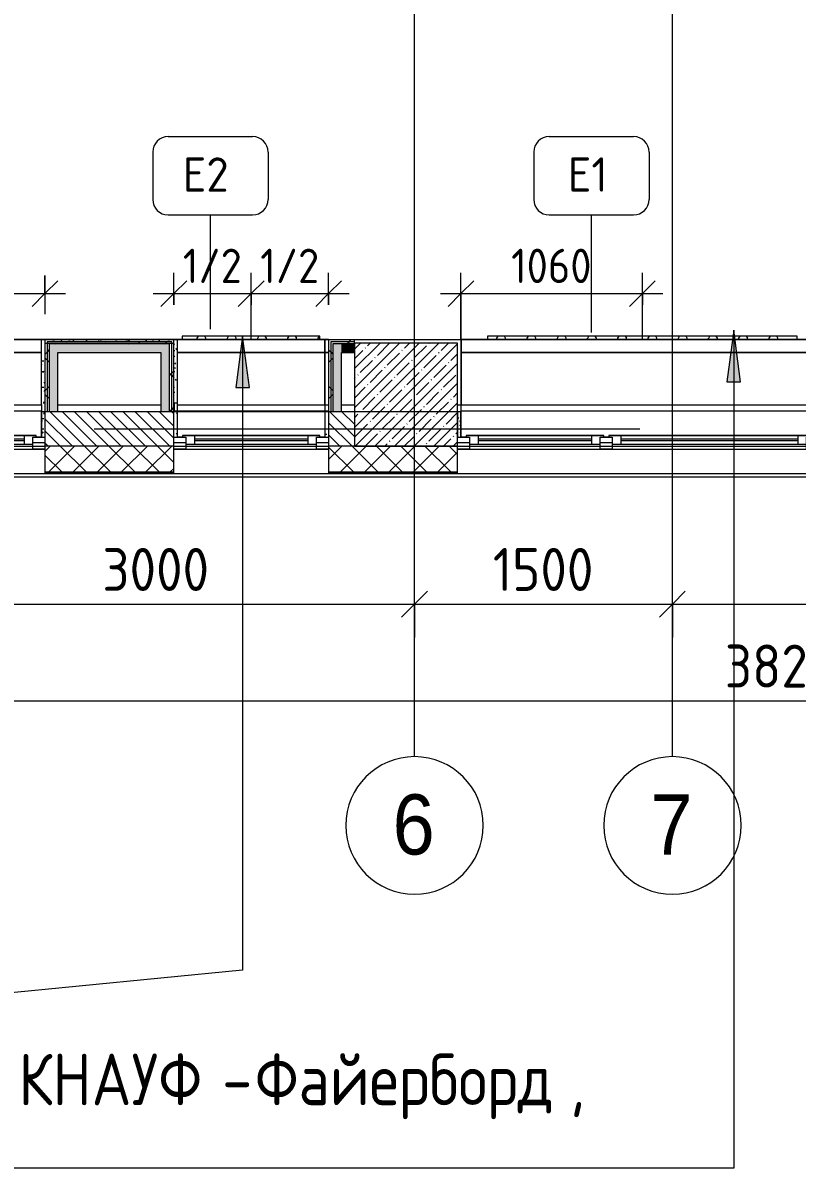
# Model space of a CAD drawing. Header units: millimetres. Extents: x -7229 to 193500, y -8553 to 29000.
# Drawn here: x 150505 to 155008, y -4300 to 2363 of the extents above; entities that cross this region are included whole.
import ezdxf

# ---------------------------------------------------------------- set-up
doc = ezdxf.new("R2010")
doc.units = ezdxf.units.MM
doc.linetypes.add('ADSK_Штрих_ш2 п1', pattern=[300, 200, -100])
doc.linetypes.add('Осевая', pattern=[15875, 3175, -2381.25, 7937.5, -2381.25])
for name, color, linetype, lineweight in [('A-ANNO-DIMS', 7, 'Continuous', 9), ('A-ANNO-DIMS-100', 7, 'Continuous', 9), ('A-DETL-3', 7, 'ADSK_Штрих_ш2 п1', 9), ('A-GLAZ-2', 7, 'Continuous', 9), ('A-WALL-1', 7, 'Continuous', 9), ('A-WALL-4', 7, 'Continuous', 13), ('G-ANNO-TEXT', 7, 'Continuous', 9), ('I-WALL-5', 7, 'Continuous', 9), ('S-COLS-2', 7, 'Continuous', 9), ('Знаки', 7, 'Continuous', 9), ('Марки для знаков', 7, 'Continuous', 9), ('Оси', 7, 'Continuous', 9), ('Оси-1', 7, 'Continuous', 20), ('Оси-2', 7, 'Осевая', 9)]:
    doc.layers.add(name, color=color, linetype=linetype, lineweight=lineweight)
for name, color, linetype, lineweight, true_color in [('I-WALL-4', 7, 'Continuous', 9, 0xe7e7e7), ('I-WALL-7', 9, 'Continuous', 9, 0x808080), ('Знаки-1', 7, 'Continuous', 9, 0x787878)]:
    doc.layers.add(name, color=color, linetype=linetype, lineweight=lineweight, true_color=true_color)
doc.styles.add('Arial_1', font='arial.ttf', dxfattribs={"width": 0.9, "height": 350})
doc.styles.add('GOST Common_1', font='GOST_Common.ttf', dxfattribs={"width": 0.9, "height": 300})
doc.styles.add('GOST Common_2', font='GOST_Common.ttf', dxfattribs={"height": 200})
doc.styles.add('ISOCPEUR_1', font='isocpeur.ttf', dxfattribs={"width": 0.9, "height": 250})
doc.styles.add('ISOCPEUR_2', font='isocpeur.ttf', dxfattribs={"width": 0.9, "height": 200})
doc.dimstyles.new('ISO-2_0_0_9К_Средний_округл2_1', dxfattribs={"dimscale": 304.8, "dimtxt": 199.196235, "dimasz": 0.492126, "dimexe": 0.393701, "dimexo": 0, "dimgap": 0, "dimtad": 1, "dimdec": 0, "dimrnd": 10, "dimzin": 0, "dimdsep": 46, "dimtxsty": 'ISOCPEUR_2', "dimblk1": 'OBLIQUE', "dimblk2": 'OBLIQUE', "dimsah": 1, "dimcen": 0.09, "dimdle": 0.393701, "dimazin": 0, "dimtfac": 1, "dimtdec": 4, "dimtix": 1, "dimtmove": 0, "dimatfit": 3, "dimfxl": 1, "dimtvp": 1, "dimtolj": 1, "dimtzin": 0, "dimarcsym": 2})
doc.dimstyles.new('ISO-2_5_0_9К_БОЛЬШОЙ', dxfattribs={"dimscale": 304.8, "dimtxt": 248.995294, "dimasz": 0.492126, "dimexe": 0.393701, "dimexo": 0.984252, "dimgap": 0, "dimtad": 1, "dimdec": 0, "dimrnd": 10, "dimzin": 0, "dimdsep": 46, "dimtxsty": 'ISOCPEUR_1', "dimblk1": 'OBLIQUE', "dimblk2": 'OBLIQUE', "dimsah": 1, "dimcen": 0.09, "dimdle": 0.393701, "dimazin": 0, "dimtfac": 1, "dimtdec": 4, "dimtix": 1, "dimtmove": 0, "dimatfit": 3, "dimfxl": 1, "dimtvp": 1, "dimtolj": 1, "dimtzin": 0, "dimarcsym": 2})
pattern_1 = [(45, (135772.9, 0), (-106.066, 106.066), []), (135, (135772.9, 0), (-106.066, -106.066), [])]
pattern_2 = [(0, (135772.895, 0), (121.92, 30.48), [10.058, -81.382, 10.058, -81.382, -487.68]), (0, (135772.895, 0), (121.92, 30.48), [-182.88, 10.058, -172.822, 10.058, -81.382, -213.36]), (0, (135772.895, 0), (121.92, 30.48), [-457.2, 10.058, -50.902, 10.058, -142.342]), (120, (135818.615, 15.24), (-87.356454, 90.345817), [10.058, -81.382, 10.058, -81.382, -487.68]), (120, (135818.615, 15.24), (-87.356454, 90.345817), [-182.88, 10.058, -172.822, 10.058, -81.382, -213.36]), (120, (135818.615, 15.24), (-87.356454, 90.345817), [-457.2, 10.058, -50.902, 10.058, -142.342]), (240, (135833.855, 76.2), (-34.563546, -120.825817), [10.058, -81.382, 10.058, -81.382, -487.68]), (240, (135833.855, 76.2), (-34.563546, -120.825817), [-182.88, 10.058, -172.822, 10.058, -81.382, -213.36]), (240, (135833.855, 76.2), (-34.563546, -120.825817), [-457.2, 10.058, -50.902, 10.058, -142.342])]

# ---------------------------------------------------------------- blocks, each defined once
blk = doc.blocks.new('120_Окно_СКБ_2Ст - 120_Окно_СКБ_2Ст 2100х2500 _мал створка справа_-V137-План зашивки приборов отопления в осях 1-12')
at = {"layer": 'A-GLAZ-2'}
for p, q in [((-1050, -127), (-1050, -57)), ((-1050, -57), (-980, -57)), ((1050, -57), (-1050, -57)), ((-980, -57), (-980, -127)), ((150, -127), (150, -57)), ((150, -57), (220, -57)), ((220, -57), (220, -127)), ((980, -127), (980, -57)), ((980, -57), (1050, -57)), ((1050, -57), (1050, -127)), ((-980, -127), (-1050, -127)), ((-1030, -127), (-1000, -127)), ((-980, -127), (-1000, -127)), ((-1000, -127), (-1000, -137)), ((150, -87), (-980, -87)), ((-980, -87), (-980, -127)), ((-930, -137), (-930, -87)), ((-930, -107), (100, -107)), ((100, -117), (-930, -117)), ((100, -137), (100, -87)), ((150, -127), (150, -87)), ((220, -127), (150, -127)), ((170, -127), (150, -127)), ((170, -127), (200, -127)), ((170, -137), (170, -127)), ((220, -127), (200, -127)), ((200, -127), (200, -137)), ((980, -87), (220, -87)), ((220, -87), (220, -127)), ((270, -137), (270, -87)), ((270, -107), (930, -107)), ((930, -117), (270, -117)), ((930, -137), (930, -87)), ((980, -127), (980, -87)), ((1050, -127), (980, -127)), ((1000, -127), (980, -127)), ((1000, -127), (1030, -127)), ((1000, -137), (1000, -127)), ((-1000, -137), (170, -137)), ((170, -137), (-1000, -137)), ((200, -137), (1000, -137)), ((1000, -137), (200, -137))]:
    blk.add_line(p, q, dxfattribs=at)
blk = doc.blocks.new('120_Окно_СКБ_1Ст - 120_Окно_СКБ_1Ст 900х2500_h_-V147-План зашивки приборов отопления в осях 1-12')
at = {"layer": 'A-GLAZ-2'}
for p, q in [((-450, -127), (-450, -57)), ((-450, -57), (-380, -57)), ((450, -57), (-450, -57)), ((-380, -57), (-380, -127)), ((380, -127), (380, -57)), ((380, -57), (450, -57)), ((450, -57), (450, -127)), ((-380, -127), (-450, -127)), ((-430, -127), (-400, -127)), ((-380, -127), (-400, -127)), ((-400, -127), (-400, -137)), ((380, -87), (-380, -87)), ((-380, -87), (-380, -127)), ((-330, -137), (-330, -87)), ((-330, -107), (330, -107)), ((330, -117), (-330, -117)), ((330, -137), (330, -87)), ((380, -127), (380, -87)), ((450, -127), (380, -127)), ((400, -127), (380, -127)), ((400, -127), (430, -127)), ((400, -137), (400, -127)), ((-400, -137), (400, -137)), ((400, -137), (-400, -137))]:
    blk.add_line(p, q, dxfattribs=at)
blk = doc.blocks.new('120_Окно_СКБ_2Ст - 120_Окно_СКБ_2Ст 2100х2500 _мал створка справа_-22445857-План зашивки приборов отопления в осях 1-12')
at = {"layer": 'A-GLAZ-2'}
for p, q in [((-1050, -127), (-1050, -57)), ((-1050, -57), (-980, -57)), ((1050, -57), (-1050, -57)), ((-980, -57), (-980, -127)), ((150, -127), (150, -57)), ((150, -57), (220, -57)), ((220, -57), (220, -127)), ((980, -127), (980, -57)), ((980, -57), (1050, -57)), ((1050, -57), (1050, -127)), ((-980, -127), (-1050, -127)), ((-1030, -127), (-1000, -127)), ((-980, -127), (-1000, -127)), ((-1000, -127), (-1000, -137)), ((150, -87), (-980, -87)), ((-980, -87), (-980, -127)), ((-930, -137), (-930, -87)), ((-930, -107), (100, -107)), ((100, -117), (-930, -117)), ((100, -137), (100, -87)), ((150, -127), (150, -87)), ((220, -127), (150, -127)), ((170, -127), (150, -127)), ((170, -127), (200, -127)), ((170, -137), (170, -127)), ((220, -127), (200, -127)), ((200, -127), (200, -137)), ((980, -87), (220, -87)), ((220, -87), (220, -127)), ((270, -137), (270, -87)), ((270, -107), (930, -107)), ((930, -117), (270, -117)), ((930, -137), (930, -87)), ((980, -127), (980, -87)), ((1050, -127), (980, -127)), ((1000, -127), (980, -127)), ((1000, -127), (1030, -127)), ((1000, -137), (1000, -127)), ((-1000, -137), (170, -137)), ((170, -137), (-1000, -137)), ((200, -137), (1000, -137)), ((1000, -137), (200, -137))]:
    blk.add_line(p, q, dxfattribs=at)
blk = doc.blocks.new('Съемный металлический экран с перфорацией - E1-V211-План зашивки приборов отопления в осях 1-12')
at = {"layer": 'Знаки-1'}
h = blk.add_hatch(dxfattribs=at)
h.set_pattern_fill('FP_210', color=256, style=0, pattern_type=2)
h.set_pattern_definition([(0, (-17416.406, -520), (0, 50.8), [13.612, -74.376]), (60, (-17391.006, -513.194), (-43.99409, 25.4), [13.612, -74.376]), (120, (-17384.2, -487.794), (-43.99409, -25.4), [13.612, -74.376]), (30, (-17402.79, -520), (9e-05, 101.59984), [13.612, -87.988]), (30, (-17428.19, -476.01), (9e-05, 101.59984), [13.612, -87.988]), (150, (-17416.41, -520), (-87.9881, -50.79984), [13.612, -87.988]), (150, (-17391.01, -476.01), (-87.9881, -50.79984), [13.612, -87.988]), (90, (-17384.2, -501.41), (-87.988, 50.8), [13.612, -87.988]), (90, (-17435, -501.41), (-87.988, 50.8), [13.612, -87.988])])
h.paths.add_polyline_path([(985.9, 0), (1800, 0), (1800, 20), (0, 20), (0, 0), (313.3, 0)])
at = {"layer": 'Знаки'}
for p, q in [((1800, 20), (0, 20)), ((0, 20), (0, 0)), ((1800, 0), (1800, 20))]:
    blk.add_line(p, q, dxfattribs=at)
blk = doc.blocks.new('Съемный металлический экран с перфорацией - E2-V212-План зашивки приборов отопления в осях 1-12')
at = {"layer": 'Знаки-1'}
h = blk.add_hatch(dxfattribs=at)
h.set_pattern_fill('FP_211', color=256, style=0, pattern_type=2)
h.set_pattern_definition([(0, (-15640.23, -520), (0, 50.8), [13.612, -74.376]), (60, (-15614.83, -513.194), (-43.99409, 25.4), [13.612, -74.376]), (120, (-15608.024, -487.794), (-43.99409, -25.4), [13.612, -74.376]), (30, (-15626.62, -520), (9e-05, 101.59984), [13.612, -87.988]), (30, (-15652.02, -476.01), (9e-05, 101.59984), [13.612, -87.988]), (150, (-15640.23, -520), (-87.9881, -50.79984), [13.612, -87.988]), (150, (-15614.83, -476.01), (-87.9881, -50.79984), [13.612, -87.988]), (90, (-15608.02, -501.41), (-87.988, 50.8), [13.612, -87.988]), (90, (-15658.82, -501.41), (-87.988, 50.8), [13.612, -87.988])])
h.paths.add_polyline_path([(576.1, 0), (800, 0), (800, 20), (0, 20), (0, 0), (407.9, 0)])
at = {"layer": 'Знаки'}
for p, q in [((800, 20), (0, 20)), ((0, 20), (0, 0)), ((800, 0), (800, 20))]:
    blk.add_line(p, q, dxfattribs=at)
blk = doc.blocks.new('Зашивка приборов отопления19 - Зашивка приборов отопления-33282289-План зашивки приборов отопления в осях 1-12')
at = {"layer": 'A-WALL-1'}
for p, q in [((12120, 520), (10058.6, 520)), ((10058.6, 520), (10058.6, 445)), ((10058.6, 445), (12120, 445)), ((12120, 445), (10060.9, 445)), ((10060.9, 445), (10060.9, 105)), ((10060.9, 105), (12120, 105))]:
    blk.add_line(p, q, dxfattribs=at)
blk = doc.blocks.new('Зашивка приборов отопления20 - Зашивка приборов отопления-33282357-План зашивки приборов отопления в осях 1-12')
at = {"layer": 'A-WALL-1'}
for p, q in [((10960, 520), (10080, 520)), ((10960, 445), (10080, 445)), ((10080, 445), (10960, 445)), ((10060.9, 150), (10060.9, 105)), ((10060.9, 105), (10960, 105))]:
    blk.add_line(p, q, dxfattribs=at)
blk = doc.blocks.new('Зашивка приборов отопления21 - Зашивка приборов отопления-33282451-План зашивки приборов отопления в осях 1-12')
at = {"layer": 'A-WALL-1'}
for p, q in [((13270.9, 520), (10060, 520)), ((10060, 520), (10060, 445)), ((13270.9, 445), (13270.9, 520)), ((10060, 445), (13270.9, 445)), ((13270.9, 445), (10060.9, 445)), ((10060.9, 445), (10060.9, 105)), ((13270.9, 105), (13270.9, 445)), ((10060.9, 105), (13270.9, 105))]:
    blk.add_line(p, q, dxfattribs=at)
blk = doc.blocks.new('Ось сетки - D8-29747960-План зашивки приборов отопления в осях 1-12')
at = {"layer": 'Оси-1'}
for start, end in [(360, 180), (180, 360)]:
    blk.add_arc((0, 0), 4, start, end, dxfattribs=at)
blk = doc.blocks.new('DIMBLOCK6-План зашивки приборов отопления в осях 1-12')
at = {"layer": 'A-ANNO-DIMS-100'}
for p, q in [((149782.9, -1212.8), (149782.9, -898.9)), ((152782.9, -1212.8), (152782.9, -898.9)), ((149782.9, -1018.9), (152782.9, -1018.9)), ((149782.9, -1018.9), (149782.9, -1212.8)), ((152782.9, -1018.9), (152782.9, -1212.8))]:
    blk.add_line(p, q, dxfattribs=at)
at = {"layer": 'A-ANNO-DIMS-100', "lineweight": 20}
for p, q in [((149782.9, -1018.9), (149857.9, -943.9)), ((152782.9, -1018.9), (152857.9, -943.9)), ((149782.9, -1018.9), (149707.9, -1093.9)), ((152782.9, -1018.9), (152707.9, -1093.9))]:
    blk.add_line(p, q, dxfattribs=at)
at = {"layer": 'A-ANNO-DIMS-100', "color": 0, "insert": (150966.9, -692.3), "char_height": 250, "width": 758.478, "attachment_point": 1, "line_spacing_factor": 1.149209, "style": 'ISOCPEUR_1'}
blk.add_mtext('3000', dxfattribs=at)
blk = doc.blocks.new('_Oblique')
at = {"color": 0, "linetype": 'ByBlock', "lineweight": -2}
blk.add_line((-0.5, -0.5), (0.5, 0.5), dxfattribs=at)
blk = doc.blocks.new('DIMBLOCK7-План зашивки приборов отопления в осях 1-12')
at = {"layer": 'A-ANNO-DIMS-100'}
for p, q in [((152782.9, -1212.8), (152782.9, -898.9)), ((154282.9, -1212.8), (154282.9, -898.9)), ((152782.9, -1018.9), (154282.9, -1018.9)), ((152782.9, -1018.9), (152782.9, -1212.8)), ((154282.9, -1018.9), (154282.9, -1212.8))]:
    blk.add_line(p, q, dxfattribs=at)
at = {"layer": 'A-ANNO-DIMS-100', "lineweight": 20}
for p, q in [((152782.9, -1018.9), (152857.9, -943.9)), ((154282.9, -1018.9), (154357.9, -943.9)), ((152782.9, -1018.9), (152707.9, -1093.9)), ((154282.9, -1018.9), (154207.9, -1093.9))]:
    blk.add_line(p, q, dxfattribs=at)
at = {"layer": 'A-ANNO-DIMS-100', "color": 0, "insert": (153238.4, -692.3), "char_height": 250, "width": 706.764, "attachment_point": 1, "line_spacing_factor": 1.149209, "style": 'ISOCPEUR_1'}
blk.add_mtext('1500', dxfattribs=at)
blk = doc.blocks.new('DIMBLOCK8-План зашивки приборов отопления в осях 1-12')
at = {"layer": 'A-ANNO-DIMS-100'}
for p, q in [((154282.9, -1212.8), (154282.9, -898.9)), ((157982.9, -1212.8), (157982.9, -898.9)), ((154282.9, -1018.9), (157982.9, -1018.9)), ((154282.9, -1018.9), (154282.9, -1212.8)), ((157982.9, -1018.9), (157982.9, -1212.8))]:
    blk.add_line(p, q, dxfattribs=at)
at = {"layer": 'A-ANNO-DIMS-100', "lineweight": 20}
for p, q in [((154282.9, -1018.9), (154357.9, -943.9)), ((157982.9, -1018.9), (158057.9, -943.9)), ((154282.9, -1018.9), (154207.9, -1093.9)), ((157982.9, -1018.9), (157907.9, -1093.9))]:
    blk.add_line(p, q, dxfattribs=at)
at = {"layer": 'A-ANNO-DIMS-100', "color": 0, "insert": (155816.9, -692.3), "char_height": 250, "width": 758.478, "attachment_point": 1, "line_spacing_factor": 1.149209, "style": 'ISOCPEUR_1'}
blk.add_mtext('3700', dxfattribs=at)
blk = doc.blocks.new('DIMBLOCK26-План зашивки приборов отопления в осях 1-12')
at = {"layer": 'A-ANNO-DIMS-100'}
for p, q in [((135882.9, -1775), (135882.9, -1461)), ((174082.9, -1775), (174082.9, -1461)), ((135762.9, -1581), (174202.9, -1581)), ((135882.9, -1581), (135882.9, -1775)), ((174082.9, -1581), (174082.9, -1775))]:
    blk.add_line(p, q, dxfattribs=at)
at = {"layer": 'A-ANNO-DIMS-100', "lineweight": 20}
for p, q in [((135882.9, -1581), (135957.9, -1506)), ((174082.9, -1581), (174157.9, -1506)), ((135882.9, -1581), (135807.9, -1656)), ((174082.9, -1581), (174007.9, -1656))]:
    blk.add_line(p, q, dxfattribs=at)
at = {"layer": 'A-ANNO-DIMS-100', "color": 0, "insert": (154587.9, -1254.4), "char_height": 250, "width": 948.097, "attachment_point": 1, "line_spacing_factor": 1.149209, "style": 'ISOCPEUR_1'}
blk.add_mtext('38200', dxfattribs=at)
blk = doc.blocks.new('Марка_Знаки - В прямоуг_Наименование краткое-30718135-План зашивки приборов отопления в осях 1-12')
at = {"layer": 'Марки для знаков'}
for p, q in [((-2.455, 2.278), (2.455, 2.278)), ((-3.355, 1.378), (-3.355, -1.384)), ((3.355, 1.378), (3.355, -1.378)), ((-2.461, -2.278), (2.455, -2.278))]:
    blk.add_line(p, q, dxfattribs=at)
for centre, radius, start, end in [((-2.455, 1.378), 0.9, 90, 180), ((2.455, 1.378), 0.9, 0, 90), ((-2.461, -1.384), 0.893, 180, 270), ((2.455, -1.378), 0.9, 270, 0)]:
    blk.add_arc(centre, radius, start, end, dxfattribs=at)
blk = doc.blocks.new('DIMBLOCK47-План зашивки приборов отопления в осях 1-12')
at = {"layer": 'A-ANNO-DIMS-100'}
for p, q in [((149582.9, 722), (149582.9, 907.7)), ((150632.9, 893.8), (150632.9, 667.7)), ((150632.9, 787.7), (150632.9, 893.8)), ((149582.9, 787.7), (150752.9, 787.7)), ((149582.9, 787.7), (149582.9, 722))]:
    blk.add_line(p, q, dxfattribs=at)
at = {"layer": 'A-ANNO-DIMS-100', "lineweight": 20}
for p, q in [((149582.9, 787.7), (149657.9, 862.7)), ((150632.9, 787.7), (150707.9, 862.7)), ((149582.9, 787.7), (149507.9, 712.7)), ((150632.9, 787.7), (150557.9, 712.7))]:
    blk.add_line(p, q, dxfattribs=at)
at = {"layer": 'A-ANNO-DIMS-100', "color": 0, "insert": (149935.5, 1049), "char_height": 200, "width": 413.715, "attachment_point": 1, "line_spacing_factor": 1.149209, "style": 'ISOCPEUR_2'}
blk.add_mtext('1/2', dxfattribs=at)
blk = doc.blocks.new('DIMBLOCK48-План зашивки приборов отопления в осях 1-12')
at = {"layer": 'A-ANNO-DIMS-100'}
for p, q in [((151382.9, 722), (151382.9, 907.7)), ((151832.9, 722), (151832.9, 907.7)), ((151262.9, 787.7), (151832.9, 787.7)), ((151382.9, 787.7), (151382.9, 722)), ((151832.9, 787.7), (151832.9, 722))]:
    blk.add_line(p, q, dxfattribs=at)
at = {"layer": 'A-ANNO-DIMS-100', "lineweight": 20}
for p, q in [((151382.9, 787.7), (151457.9, 862.7)), ((151832.9, 787.7), (151907.9, 862.7)), ((151382.9, 787.7), (151307.9, 712.7)), ((151832.9, 787.7), (151757.9, 712.7))]:
    blk.add_line(p, q, dxfattribs=at)
at = {"layer": 'A-ANNO-DIMS-100', "color": 0, "insert": (151435.5, 1049), "char_height": 200, "width": 413.715, "attachment_point": 1, "line_spacing_factor": 1.149209, "style": 'ISOCPEUR_2'}
blk.add_mtext('1/2', dxfattribs=at)
blk = doc.blocks.new('DIMBLOCK49-План зашивки приборов отопления в осях 1-12')
at = {"layer": 'A-ANNO-DIMS-100'}
for p, q in [((151832.9, 722), (151832.9, 907.7)), ((152282.9, 722), (152282.9, 907.7)), ((151832.9, 787.7), (152402.9, 787.7)), ((151832.9, 787.7), (151832.9, 722)), ((152282.9, 787.7), (152282.9, 722))]:
    blk.add_line(p, q, dxfattribs=at)
at = {"layer": 'A-ANNO-DIMS-100', "lineweight": 20}
for p, q in [((151832.9, 787.7), (151907.9, 862.7)), ((152282.9, 787.7), (152357.9, 862.7)), ((151832.9, 787.7), (151757.9, 712.7)), ((152282.9, 787.7), (152207.9, 712.7))]:
    blk.add_line(p, q, dxfattribs=at)
at = {"layer": 'A-ANNO-DIMS-100', "color": 0, "insert": (151885.5, 1049), "char_height": 200, "width": 413.715, "attachment_point": 1, "line_spacing_factor": 1.149209, "style": 'ISOCPEUR_2'}
blk.add_mtext('1/2', dxfattribs=at)
blk = doc.blocks.new('DIMBLOCK50-План зашивки приборов отопления в осях 1-12')
at = {"layer": 'A-ANNO-DIMS-100'}
for p, q in [((153052.9, 520), (153052.9, 907.7)), ((154107.9, 722), (154107.9, 907.7)), ((152932.9, 787.7), (154227.9, 787.7)), ((153052.9, 787.7), (153052.9, 520)), ((154107.9, 787.7), (154107.9, 722))]:
    blk.add_line(p, q, dxfattribs=at)
at = {"layer": 'A-ANNO-DIMS-100', "lineweight": 20}
for p, q in [((153052.9, 787.7), (153127.9, 862.7)), ((154107.9, 787.7), (154182.9, 862.7)), ((153052.9, 787.7), (152977.9, 712.7)), ((154107.9, 787.7), (154032.9, 712.7))]:
    blk.add_line(p, q, dxfattribs=at)
at = {"layer": 'A-ANNO-DIMS-100', "color": 0, "insert": (153344.8, 1049), "char_height": 200, "width": 565.411, "attachment_point": 1, "line_spacing_factor": 1.149209, "style": 'ISOCPEUR_2'}
blk.add_mtext('1060', dxfattribs=at)

msp = doc.modelspace()

# ---------------------------------------------------------------- hatches: boundary and pattern name
at = {"layer": 'A-WALL-1'}
h = msp.add_hatch(dxfattribs=at)
h.set_pattern_fill('FP_144', color=256, style=0, pattern_type=2)
h.set_pattern_definition([(135, (135772.895, 0), (-35.35534, -35.35534), [])])
h.paths.add_polyline_path([(157382.9, -100), (157682.9, -100), (157682.9, 100), (157382.9, 100), (157382.9, -80)])
h.paths.add_polyline_path([(143432.9, -100), (143432.1, 100), (142602.9, 100), (142602.9, -100)])
h.paths.add_polyline_path([(144932.6, -100), (145682.9, -100), (145682.9, 100), (144932.6, 100), (144932.6, -80)])
h.paths.add_polyline_path([(147782.9, -100), (147932.9, -100), (147932.9, 100), (147782.9, 100), (147782.9, -80)])
h.paths.add_polyline_path([(164082.6, -100), (164082.6, 100), (163082.9, 100), (163082.9, -100), (163610.2, -100)])
h.paths.add_polyline_path([(150632.9, -100), (151382.9, -100), (151382.9, 100), (150632.9, 100), (150632.9, -80)])
h.paths.add_polyline_path([(152282.9, -100), (152432.9, -100), (152432.9, 100), (152282.9, 100), (152282.9, -80)])
h.paths.add_polyline_path([(155132.9, -100), (156482.9, -100), (156482.9, 100), (155132.9, 100), (155132.9, -80)])
h.paths.add_polyline_path([(158407.9, -100), (158407.9, 100), (158282.9, 100), (158282.9, -100)])
h.paths.add_polyline_path([(161207.9, -100), (161332.9, -100), (161332.9, 100), (161207.9, 100), (161207.9, -80)])
h.paths.add_polyline_path([(161932.9, -100), (162182.9, -100), (162182.9, 100), (161932.9, 100), (161932.9, -80)])
h = msp.add_hatch(dxfattribs=at)
h.set_pattern_fill('FP_119', color=256, style=0, pattern_type=2)
h.set_pattern_definition([(45, (135772.9, 0), (-70.71068, 70.71068), []), (135, (135772.9, 0), (-70.71068, -70.71068), [])])
h.paths.add_polyline_path([(174055.5, -250), (174055.5, -100), (173762.9, -100), (173762.9, -250)])
h.paths.add_polyline_path([(163610.2, -250), (164082.6, -250), (164082.6, -100), (163082.9, -100), (163082.9, -250)])
h.paths.add_polyline_path([(168782.9, -250), (169642.9, -250), (169642.9, -100), (168782.9, -100), (168782.9, -197.6)])
h.paths.add_polyline_path([(171742.9, -250), (172862.9, -250), (172862.9, -100), (171742.9, -100), (171742.9, -190.3)])
h.paths.add_polyline_path([(152848.6, -250), (153032.9, -250), (153032.9, -100), (152282.9, -100), (152282.9, -250)])
h.paths.add_polyline_path([(164982.6, -250), (165982.9, -250), (165982.9, -100), (164982.6, -100), (164982.6, -207.1)])
h.paths.add_polyline_path([(161207.9, -250), (162182.9, -250), (162182.9, -100), (161207.9, -100), (161207.9, -216.5)])
h.paths.add_polyline_path([(158407.9, -250), (158407.9, -100), (157382.9, -100), (157382.9, -250), (158229.4, -250)])
h.paths.add_polyline_path([(144932.6, -250), (145682.9, -250), (145682.9, -100), (144932.6, -100), (144932.6, -118)])
h.paths.add_polyline_path([(147782.9, -250), (148532.9, -250), (148532.9, -100), (147782.9, -100), (147782.9, -249.9)])
h.paths.add_polyline_path([(156482.9, -250), (156482.9, -100), (155132.9, -100), (155132.9, -250), (155539, -250)])
h.paths.add_polyline_path([(150632.9, -250), (151382.9, -250), (151382.9, -100), (150632.9, -100), (150632.9, -242.8)])
h.paths.add_polyline_path([(138907.9, -250), (139502.9, -250), (139502.9, -100), (135512.9, -100), (135512.9, -250), (138790, -250)])
h.paths.add_polyline_path([(143432.9, -250), (144032.6, -250), (144032.6, -100), (142602.9, -100), (142602.9, -250)])
at = {"layer": 'G-ANNO-TEXT'}
for points in [[(151782.6, 540.7), (151743.1, 240.7), (151822.1, 240.7)], [(154639.1, 574.5), (154599.6, 274.5), (154678.6, 274.5)]]:
    msp.add_hatch(color=256, dxfattribs=at).paths.add_polyline_path(points)
at = {"layer": 'I-WALL-4'}
for points in [[(150657.9, 100), (150707.9, 100), (150707.9, 495), (150657.9, 495), (150657.9, 120)], [(150707.9, 445), (151357.9, 445), (151357.9, 495), (150707.9, 495)], [(152310.2, 100), (152357.9, 100), (152357.9, 495), (152307.9, 495), (152307.9, 100)], [(152432.9, 445), (152432.9, 495), (152357.9, 495), (152357.9, 445)], [(151357.9, 100), (151357.9, 445), (151307.9, 445), (151307.9, 100)]]:
    msp.add_hatch(color=256, dxfattribs=at).paths.add_polyline_path(points)
at = {"layer": 'I-WALL-5'}
h = msp.add_hatch(dxfattribs=at)
h.set_pattern_fill('FP_204', color=256, style=0, pattern_type=2)
h.set_pattern_definition(pattern_1)
h.paths.add_polyline_path([(150632.9, 100), (150645.4, 100), (150645.2, 500), (150632.9, 500), (150632.9, 120)])
h = msp.add_hatch(dxfattribs=at)
h.set_pattern_fill('FP_204', color=256, style=0, pattern_type=2)
h.set_pattern_definition(pattern_1)
h.paths.add_polyline_path([(150645.4, 100), (150657.9, 100), (150657.9, 500), (150645.4, 500), (150645.4, 120)])
h = msp.add_hatch(dxfattribs=at)
h.set_pattern_fill('FP_204', color=256, style=0, pattern_type=2)
h.set_pattern_definition(pattern_1)
h.paths.add_polyline_path([(151370.4, 495), (151370.4, 500), (150657.9, 500), (150657.9, 495), (151357.9, 495)])
h = msp.add_hatch(dxfattribs=at)
h.set_pattern_fill('FP_204', color=256, style=0, pattern_type=2)
h.set_pattern_definition(pattern_1)
h.paths.add_polyline_path([(151370.4, 100), (151370.4, 495), (151357.9, 495), (151357.9, 100)])
h = msp.add_hatch(dxfattribs=at)
h.set_pattern_fill('FP_204', color=256, style=0, pattern_type=2)
h.set_pattern_definition(pattern_1)
h.paths.add_polyline_path([(151382.9, 100), (151382.9, 500), (151370.4, 500), (151370.4, 100)])
h = msp.add_hatch(dxfattribs=at)
h.set_pattern_fill('FP_204', color=256, style=0, pattern_type=2)
h.set_pattern_definition(pattern_1)
h.paths.add_polyline_path([(152293.8, 100), (152295.4, 100), (152295.4, 520), (152282.9, 520), (152282.9, 100)])
h = msp.add_hatch(dxfattribs=at)
h.set_pattern_fill('FP_204', color=256, style=0, pattern_type=2)
h.set_pattern_definition(pattern_1)
h.paths.add_polyline_path([(152307.9, 507.5), (152432.9, 507.5), (152432.9, 520), (152295.4, 520), (152295.4, 507.5)])
h = msp.add_hatch(dxfattribs=at)
h.set_pattern_fill('FP_204', color=256, style=0, pattern_type=2)
h.set_pattern_definition(pattern_1)
h.paths.add_polyline_path([(152295.4, 100), (152307.9, 100), (152307.9, 507.5), (152295.4, 507.5), (152295.4, 120)])
h = msp.add_hatch(dxfattribs=at)
h.set_pattern_fill('FP_204', color=256, style=0, pattern_type=2)
h.set_pattern_definition(pattern_1)
h.paths.add_polyline_path([(152344.1, 495), (152432.9, 495), (152432.9, 507.5), (152307.9, 507.5), (152307.9, 495)])
at = {"layer": 'I-WALL-7'}
h = msp.add_hatch(dxfattribs=at)
h.set_pattern_fill('FP_203', color=256, style=0, pattern_type=2)
h.set_pattern_definition(pattern_2)
h.paths.add_polyline_path([(150612.9, 100), (150632.9, 100), (150632.9, 520), (150612.9, 520), (150612.9, 120)])
h = msp.add_hatch(dxfattribs=at)
h.set_pattern_fill('FP_203', color=256, style=0, pattern_type=2)
h.set_pattern_definition(pattern_2)
h.paths.add_polyline_path([(150830.8, 500), (151402.9, 500), (151402.9, 520), (150632.9, 520), (150632.9, 500), (150707.9, 500)])
h = msp.add_hatch(dxfattribs=at)
h.set_pattern_fill('FP_203', color=256, style=0, pattern_type=2)
h.set_pattern_definition(pattern_2)
h.paths.add_polyline_path([(151402.9, 150), (151402.9, 500), (151382.9, 500), (151383.7, 150)])
h = msp.add_hatch(dxfattribs=at)
h.set_pattern_fill('FP_203', color=256, style=0, pattern_type=2)
h.set_pattern_definition(pattern_2)
h.paths.add_polyline_path([(150612.9, -48), (150632.9, -48), (150632.9, 100), (150612.9, 100), (150612.9, -38)])
h = msp.add_hatch(dxfattribs=at)
h.set_pattern_fill('FP_203', color=256, style=0, pattern_type=2)
h.set_pattern_definition(pattern_2)
h.paths.add_polyline_path([(151402.9, -48), (151402.9, 100), (151382.9, 100), (151382.9, -48)])
h = msp.add_hatch(dxfattribs=at)
h.set_pattern_fill('FP_203', color=256, style=0, pattern_type=2)
h.set_pattern_definition(pattern_2)
h.paths.add_polyline_path([(152280.2, -48), (152282.9, -48), (152282.9, 100), (152262.9, 100), (152262.9, -48)])
h = msp.add_hatch(dxfattribs=at)
h.set_pattern_fill('FP_203', color=256, style=0, pattern_type=2)
h.set_pattern_definition(pattern_2)
h.paths.add_polyline_path([(153052.9, -48), (153052.9, 100), (153032.9, 100), (153032.9, -48)])
at = {"layer": 'S-COLS-2'}
h = msp.add_hatch(dxfattribs=at)
h.set_pattern_fill('FP_114', color=256, style=0, pattern_type=2)
h.set_pattern_definition([(45, (135772.895, 0), (-57.02463, 57.02463), []), (45, (135829.92, 0), (-57.02463, 57.02463), [100.806, -20.161, 3.353, -16.808])])
h.paths.add_polyline_path([(153032.9, -100), (153032.9, 500), (152432.9, 500), (152432.9, -100), (152848.6, -100)])

# ---------------------------------------------------------------- linework, layer by layer
at = {"layer": 'A-DETL-3'}
for p, q in [((151831.7, 520), (151831.7, 722)), ((154107.9, 520), (154107.9, 722))]:
    msp.add_line(p, q, dxfattribs=at)
at = {"layer": 'A-WALL-1'}
for p, q in [((151307.9, 100), (150707.9, 100)), ((153032.9, 100), (152357.9, 100)), ((150632.9, -48), (150632.9, -258)), ((151382.9, -258), (151382.9, -48)), ((152282.9, -48), (152282.9, -258)), ((153032.9, -258), (153032.9, -48)), ((148532.9, -100), (150632.9, -100)), ((151382.9, -100), (152282.9, -100)), ((153032.9, -100), (155132.9, -100)), ((148532.9, -258), (157382.9, -258)), ((174055.5, -280), (135482.9, -280))]:
    msp.add_line(p, q, dxfattribs=at)
at = {"layer": 'A-WALL-4'}
for p, q in [((150612.9, 141), (150612.9, 520)), ((150645.4, 507.5), (150645.4, 100)), ((151370.4, 507.5), (150645.4, 507.5)), ((150657.9, 495), (150657.9, 100)), ((151357.9, 495), (150657.9, 495)), ((151357.9, 100), (151357.9, 495)), ((151370.4, 100), (151370.4, 507.5)), ((152295.4, 507.5), (152295.4, 100)), ((152432.9, 507.5), (152295.4, 507.5)), ((152307.9, 495), (152307.9, 100)), ((152432.9, 495), (152307.9, 495)), ((151382.9, -100), (150632.9, -100)), ((153032.9, -100), (152282.9, -100)), ((150632.9, -250), (151382.9, -250)), ((150632.9, -253), (151382.9, -253)), ((152282.9, -250), (153032.9, -250)), ((152282.9, -253), (153032.9, -253))]:
    msp.add_line(p, q, dxfattribs=at)
at = {"layer": 'G-ANNO-TEXT'}
for p, q in [((151782.6, 540.7), (151743.1, 240.7)), ((151822.1, 240.7), (151782.6, 540.7)), ((151782.6, 540.7), (151782.6, -3147.5)), ((154639.1, 574.5), (154599.6, 274.5)), ((154678.6, 274.5), (154639.1, 574.5)), ((154639.1, 574.5), (154639.1, -4300)), ((154599.6, 274.5), (154678.6, 274.5)), ((151743.1, 240.7), (151822.1, 240.7)), ((151782.6, -3147.5), (148079, -3510.7)), ((153923.9, -4300), (144335.6, -4300)), ((154639.1, -4300), (153923.9, -4300))]:
    msp.add_line(p, q, dxfattribs=at)
at = {"layer": 'I-WALL-5'}
for p, q in [((148553.4, 521), (156261.9, 521)), ((150611.9, 520), (148553.9, 520)), ((150611.9, 521), (150611.9, 141)), ((151402.9, 520), (150612.9, 520)), ((150632.9, 520), (150632.9, -48)), ((150632.9, 500), (151382.9, 500)), ((151382.9, -48), (151382.9, 520)), ((151402.9, 520), (151402.9, -48)), ((151403.9, 140.5), (151403.9, 521)), ((152261.7, 520), (151403.9, 520)), ((152261.7, 140.5), (152261.7, 521)), ((152262.7, 140.5), (152262.7, 520)), ((152262.7, 520), (153052.9, 520)), ((152282.9, 520), (152282.9, -48)), ((152432.9, 445), (152432.9, 520)), ((153052.9, 520), (153052.9, 140)), ((153053.9, 521), (153053.9, 140)), ((156261.9, 520), (153053.9, 520)), ((150707.9, 100), (150707.9, 445)), ((150707.9, 445), (151307.9, 445)), ((151307.9, 445), (151307.9, 100)), ((152357.9, 100), (152357.9, 445)), ((152357.9, 445), (152432.9, 445)), ((148532.9, 140), (150612.9, 140)), ((150611.9, 141), (150612.9, 141)), ((150612.9, 141), (150612.9, -48)), ((150707.9, 140), (151307.9, 140)), ((151403.9, 150), (151382.9, 150)), ((151403.9, 140.5), (151402.9, 140.5)), ((151402.9, 140), (152282.9, 140)), ((152261.7, 140.5), (152262.7, 140.5)), ((152262.9, -48), (152262.9, 140)), ((152357.9, 140), (152432.9, 140)), ((153032.9, 140), (156282.9, 140)), ((150707.9, 100), (150611.9, 100)), ((150611.9, 100), (150611.9, -48)), ((152357.9, 100), (151307.9, 100)), ((151403.9, -48), (151403.9, 100)), ((152261.9, 100), (152261.9, -48)), ((153032.9, 100), (153032.9, -48)), ((153053.9, 100), (153032.9, 100)), ((153052.9, -48), (153052.9, 100)), ((153053.9, -48), (153053.9, 100)), ((150611.9, -48), (150632.9, -48)), ((151382.9, -48), (151403.9, -48)), ((152261.9, -48), (152282.9, -48)), ((153032.9, -48), (153053.9, -48)), ((150632.9, -80), (150562.9, -80)), ((151452.9, -80), (151382.9, -80)), ((152282.9, -80), (152212.9, -80)), ((153102.9, -80), (153032.9, -80)), ((153932.9, -80), (153862.9, -80))]:
    msp.add_line(p, q, dxfattribs=at)
at = {"layer": 'S-COLS-2'}
for p, q in [((153032.9, 500), (152432.9, 500)), ((152432.9, 500), (152432.9, -100)), ((153032.9, -100), (153032.9, 500)), ((152432.9, -100), (153032.9, -100))]:
    msp.add_line(p, q, dxfattribs=at)
at = {"layer": 'Марки для знаков'}
for p, q in [((151595.3, 580.1), (151595.3, 1245.4)), ((153811.7, 562.3), (153811.7, 1245.4))]:
    msp.add_line(p, q, dxfattribs=at)
at = {"layer": 'Оси'}
for p, q in [((152782.9, -1906.3), (152782.9, 593.7)), ((154282.9, -1906.3), (154282.9, 593.7))]:
    msp.add_line(p, q, dxfattribs=at)
at = {"layer": 'Оси-2'}
for p, q in [((152782.9, 593.7), (152782.9, 24898.1)), ((154282.9, 593.7), (154282.9, 24898.1)), ((135044.1, 0), (171808.9, 0))]:
    msp.add_line(p, q, dxfattribs=at)

# ---------------------------------------------------------------- block references
at = {"layer": 'A-GLAZ-2', "rotation": 180}
for name, p in [('120_Окно_СКБ_2Ст - 120_Окно_СКБ_2Ст 2100х2500 _мал створка справа_-V137-План зашивки приборов отопления в осях 1-12', (149582.9, -175)), ('120_Окно_СКБ_1Ст - 120_Окно_СКБ_1Ст 900х2500_h_-V147-План зашивки приборов отопления в осях 1-12', (151832.9, -175)), ('120_Окно_СКБ_2Ст - 120_Окно_СКБ_2Ст 2100х2500 _мал створка справа_-22445857-План зашивки приборов отопления в осях 1-12', (154082.9, -175))]:
    msp.add_blockref(name, p, dxfattribs=at)
at = {"layer": 'A-WALL-1'}
for name, p in [('Зашивка приборов отопления19 - Зашивка приборов отопления-33282289-План зашивки приборов отопления в осях 1-12', (138492.9, 0)), ('Зашивка приборов отопления20 - Зашивка приборов отопления-33282357-План зашивки приборов отопления в осях 1-12', (141322.9, 0)), ('Зашивка приборов отопления21 - Зашивка приборов отопления-33282451-План зашивки приборов отопления в осях 1-12', (142992, 0))]:
    msp.add_blockref(name, p, dxfattribs=at)
at = {"layer": 'Знаки'}
for name, p in [('Съемный металлический экран с перфорацией - E2-V212-План зашивки приборов отопления в осях 1-12', (151431.7, 520)), ('Съемный металлический экран с перфорацией - E1-V211-План зашивки приборов отопления в осях 1-12', (153207.9, 520))]:
    msp.add_blockref(name, p, dxfattribs=at)
at = {"layer": 'Марки для знаков', "xscale": 99.99999999999993, "yscale": 99.99999999999993, "zscale": 99.99999999999993}
for p in [(151595.3, 1473.1), (153811.7, 1473.1)]:
    msp.add_blockref('Марка_Знаки - В прямоуг_Наименование краткое-30718135-План зашивки приборов отопления в осях 1-12', p, dxfattribs=at)
at = {"layer": 'Оси-1', "xscale": 99.99999999999993, "yscale": 99.99999999999993, "zscale": 99.99999999999993}
for p in [(152782.9, -2306.3), (154282.9, -2306.3)]:
    msp.add_blockref('Ось сетки - D8-29747960-План зашивки приборов отопления в осях 1-12', p, dxfattribs=at)

# ---------------------------------------------------------------- texts
at = {"layer": 'G-ANNO-TEXT', "char_height": 300, "attachment_point": 1, "style": 'GOST Common_1'}
for s, insert, width in [('КНАУФ', (150479.2, -3634), 1435.822), ('Файерборд', (151854.4, -3634), 2222.278), ('\\fGOST Common|b0|i0|c204|p34|;\\W.9;-', (151663.9, -3634), 230.886), (', ', (153688, -3634), 230.886)]:
    msp.add_mtext(s, dxfattribs=dict(at, insert=insert, width=width))
at = {"layer": 'Марки для знаков', "char_height": 200, "attachment_point": 1, "style": 'GOST Common_2'}
for s, insert, width in [('E2', (151434.8, 1580.2), 352.742), ('E1', (153674.7, 1580.2), 296.624)]:
    msp.add_mtext(s, dxfattribs=dict(at, insert=insert, width=width))
at = {"layer": 'Оси', "char_height": 350, "width": 303.038, "attachment_point": 1, "style": 'Arial_1'}
for s, insert in [('\\fArial|b0|i0|c204|p34|;\\W.9;6', (152655.4, -2125.6)), ('\\fArial|b0|i0|c204|p34|;\\W.9;7', (154155.4, -2125.6))]:
    msp.add_mtext(s, dxfattribs=dict(at, insert=insert))

# ---------------------------------------------------------------- dimensions: what is measured, and where the dimension line sits
at = {"layer": 'A-ANNO-DIMS'}
for base, p1, p2, override, picture, middle in [((150632.9, 787.7), (149582.9, 722), (150632.9, 893.8), {"dimpost": '<>', "dimfxl": 1063.956515}, 'DIMBLOCK47-План зашивки приборов отопления в осях 1-12', (150107.9, 887.7)), ((151832.9, 787.7), (151382.9, 722), (151832.9, 722), {"dimpost": '<>', "dimfxl": 450}, 'DIMBLOCK48-План зашивки приборов отопления в осях 1-12', (151607.9, 887.7)), ((152282.9, 787.7), (151832.9, 722), (152282.9, 722), {"dimpost": '<>', "dimfxl": 450}, 'DIMBLOCK49-План зашивки приборов отопления в осях 1-12', (152057.9, 887.7))]:
    dim = msp.add_linear_dim(base=base, p1=p1, p2=p2, text='1/2', dimstyle='ISO-2_0_0_9К_Средний_округл2_1', override=override, dxfattribs=at)
    dim.commit()
    dim.dimension.update_dxf_attribs({"geometry": picture, "text_midpoint": middle})
for base, p1, p2, dimstyle, override, picture, middle in [((154107.9, 787.7), (153052.9, 520), (154107.9, 722), 'ISO-2_0_0_9К_Средний_округл2_1', {"dimpost": '<>', "dimfxl": 1074.164326}, 'DIMBLOCK50-План зашивки приборов отопления в осях 1-12', (153580.4, 887.7)), ((152782.9, -1018.9), (149782.9, -912.8), (152782.9, -912.8), 'ISO-2_5_0_9К_БОЛЬШОЙ', {"dimpost": '<>', "dimfxl": 3000}, 'DIMBLOCK6-План зашивки приборов отопления в осях 1-12', (151282.9, -893.9)), ((154282.9, -1018.9), (152782.9, -912.8), (154282.9, -912.8), 'ISO-2_5_0_9К_БОЛЬШОЙ', {"dimpost": '<>', "dimfxl": 1500}, 'DIMBLOCK7-План зашивки приборов отопления в осях 1-12', (153532.9, -893.9)), ((157982.9, -1018.9), (154282.9, -912.8), (157982.9, -912.8), 'ISO-2_5_0_9К_БОЛЬШОЙ', {"dimpost": '<>', "dimfxl": 3700}, 'DIMBLOCK8-План зашивки приборов отопления в осях 1-12', (156132.9, -893.9)), ((174082.9, -1581), (135882.9, -1475), (174082.9, -1475), 'ISO-2_5_0_9К_БОЛЬШОЙ', {"dimpost": '<>', "dimfxl": 38199.999966}, 'DIMBLOCK26-План зашивки приборов отопления в осях 1-12', (154982.9, -1456))]:
    dim = msp.add_linear_dim(base=base, p1=p1, p2=p2, dimstyle=dimstyle, override=override, dxfattribs=at)
    dim.commit()
    dim.dimension.update_dxf_attribs({"geometry": picture, "text_midpoint": middle})

doc.saveas('drawing.dxf')
